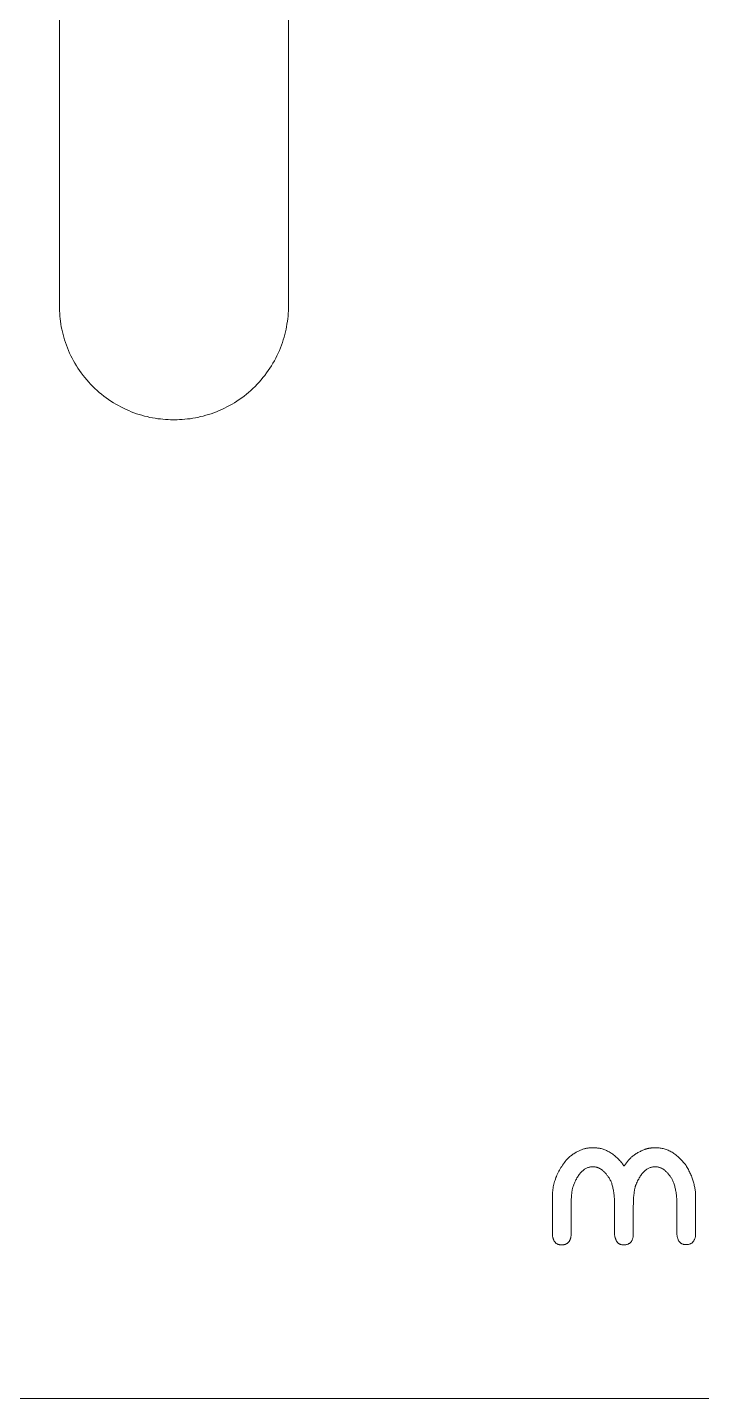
# Model space of a CAD drawing. Header units: metres. Extents: x -2538 to 7610, y -1082 to -498.
# Drawn here: x 7457.6 to 7516.8, y -1081.9 to -961.3 of the extents above; entities that cross this region are included whole.
import ezdxf

# ---------------------------------------------------------------- set-up
doc = ezdxf.new("R2010")
doc.units = ezdxf.units.M
doc.linetypes.add('AUSGEZOGEN', pattern=[0])
doc.layers.add('Standard', color=7, linetype='AUSGEZOGEN', lineweight=25)

msp = doc.modelspace()

# ---------------------------------------------------------------- linework, layer by layer
at = {"layer": 'Standard', "color": 7, "linetype": 'AUSGEZOGEN', "lineweight": 13}
for points in [[(7047.91, -1081.87), (7609.91, -1081.87), (7609.91, -519.87), (7047.91, -519.87), (7047.91, -1081.87)], [(7507.09, -1059.84), (7507.09, -1059.84), (7507.09, -1059.84), (7507.09, -1059.84), (7507.1, -1059.84), (7507.11, -1059.84), (7507.12, -1059.84), (7507.13, -1059.84), (7507.14, -1059.84), (7507.16, -1059.84), (7507.17, -1059.84), (7507.19, -1059.84), (7507.2, -1059.84), (7507.22, -1059.84), (7507.23, -1059.84), (7507.25, -1059.84), (7507.27, -1059.84), (7507.28, -1059.84), (7507.3, -1059.84), (7507.31, -1059.84), (7507.33, -1059.84), (7507.34, -1059.84), (7507.36, -1059.84), (7507.37, -1059.84), (7507.38, -1059.84), (7507.39, -1059.84), (7507.4, -1059.84), (7507.4, -1059.84), (7507.41, -1059.84), (7507.41, -1059.84), (7507.41, -1059.84), (7507.5, -1059.84), (7507.58, -1059.84), (7507.66, -1059.85), (7507.74, -1059.86), (7507.82, -1059.87), (7507.9, -1059.89), (7507.98, -1059.9), (7508.06, -1059.93), (7508.14, -1059.95), (7508.22, -1059.98), (7508.3, -1060.01), (7508.38, -1060.04), (7508.45, -1060.07), (7508.53, -1060.11), (7508.61, -1060.15), (7508.69, -1060.19), (7508.76, -1060.24), (7508.84, -1060.29), (7508.92, -1060.34), (7508.99, -1060.4), (7509.07, -1060.45), (7509.14, -1060.51), (7509.22, -1060.58), (7509.29, -1060.64), (7509.37, -1060.71), (7509.44, -1060.78), (7509.52, -1060.85), (7509.59, -1060.93), (7509.66, -1061.01), (7509.74, -1061.09), (7509.75, -1061.11), (7509.77, -1061.13), (7509.78, -1061.15), (7509.79, -1061.16), (7509.8, -1061.18), (7509.82, -1061.19), (7509.83, -1061.21), (7509.84, -1061.22), (7509.85, -1061.24), (7509.86, -1061.25), (7509.87, -1061.26), (7509.88, -1061.28), (7509.89, -1061.29), (7509.89, -1061.3), (7509.9, -1061.31), (7509.91, -1061.32), (7509.92, -1061.33), (7509.92, -1061.34), (7509.93, -1061.35), (7509.93, -1061.36), (7509.94, -1061.37), (7509.94, -1061.38), (7509.94, -1061.38), (7509.95, -1061.39), (7509.95, -1061.4), (7509.95, -1061.4), (7509.95, -1061.41), (7509.96, -1061.41), (7509.96, -1061.42), (7509.96, -1061.42), (7509.96, -1061.42), (7509.96, -1061.42), (7509.96, -1061.42), (7509.96, -1061.42), (7509.96, -1061.42), (7509.96, -1061.42), (7509.96, -1061.42), (7509.97, -1061.42), (7509.97, -1061.42), (7509.97, -1061.42), (7509.97, -1061.42), (7509.98, -1061.42), (7509.98, -1061.42), (7509.98, -1061.42), (7509.98, -1061.42), (7509.99, -1061.42), (7509.99, -1061.42), (7509.99, -1061.42), (7509.99, -1061.42), (7510, -1061.42), (7510, -1061.42), (7510, -1061.42), (7510, -1061.42), (7510.01, -1061.42), (7510.01, -1061.42), (7510.01, -1061.42), (7510.01, -1061.42), (7510.01, -1061.42), (7510.01, -1061.42), (7510.01, -1061.42), (7510.05, -1061.36), (7510.09, -1061.29), (7510.13, -1061.23), (7510.17, -1061.17), (7510.22, -1061.11), (7510.26, -1061.05), (7510.31, -1060.99), (7510.36, -1060.93), (7510.41, -1060.88), (7510.46, -1060.82), (7510.51, -1060.77), (7510.57, -1060.71), (7510.62, -1060.66), (7510.68, -1060.61), (7510.74, -1060.56), (7510.8, -1060.52), (7510.86, -1060.47), (7510.93, -1060.42), (7510.99, -1060.38), (7511.06, -1060.34), (7511.13, -1060.3), (7511.2, -1060.25), (7511.27, -1060.22), (7511.34, -1060.18), (7511.42, -1060.14), (7511.49, -1060.1), (7511.57, -1060.07), (7511.65, -1060.04), (7511.73, -1060), (7511.82, -1059.97), (7511.84, -1059.96), (7511.86, -1059.96), (7511.89, -1059.95), (7511.91, -1059.94), (7511.93, -1059.93), (7511.96, -1059.92), (7511.98, -1059.92), (7512.01, -1059.91), (7512.03, -1059.9), (7512.06, -1059.9), (7512.08, -1059.89), (7512.1, -1059.89), (7512.13, -1059.88), (7512.15, -1059.87), (7512.18, -1059.87), (7512.2, -1059.87), (7512.23, -1059.86), (7512.25, -1059.86), (7512.28, -1059.85), (7512.3, -1059.85), (7512.33, -1059.85), (7512.35, -1059.85), (7512.38, -1059.84), (7512.4, -1059.84), (7512.43, -1059.84), (7512.45, -1059.84), (7512.48, -1059.84), (7512.5, -1059.84), (7512.53, -1059.84), (7512.55, -1059.84), (7512.56, -1059.84), (7512.56, -1059.84), (7512.56, -1059.84), (7512.57, -1059.84), (7512.58, -1059.84), (7512.59, -1059.84), (7512.6, -1059.84), (7512.61, -1059.84), (7512.62, -1059.84), (7512.64, -1059.84), (7512.65, -1059.84), (7512.67, -1059.84), (7512.69, -1059.84), (7512.7, -1059.84), (7512.72, -1059.84), (7512.73, -1059.84), (7512.75, -1059.84), (7512.77, -1059.84), (7512.78, -1059.84), (7512.8, -1059.84), (7512.81, -1059.84), (7512.82, -1059.84), (7512.84, -1059.84), (7512.85, -1059.84), (7512.86, -1059.84), (7512.87, -1059.84), (7512.87, -1059.84), (7512.88, -1059.84), (7512.88, -1059.84), (7512.88, -1059.84), (7512.97, -1059.84), (7513.06, -1059.84), (7513.15, -1059.85), (7513.24, -1059.86), (7513.33, -1059.88), (7513.42, -1059.9), (7513.51, -1059.92), (7513.6, -1059.94), (7513.69, -1059.97), (7513.77, -1060.01), (7513.86, -1060.04), (7513.95, -1060.08), (7514.03, -1060.12), (7514.12, -1060.17), (7514.2, -1060.22), (7514.29, -1060.27), (7514.37, -1060.33), (7514.45, -1060.39), (7514.54, -1060.45), (7514.62, -1060.52), (7514.7, -1060.59), (7514.78, -1060.66), (7514.87, -1060.74), (7514.95, -1060.82), (7515.03, -1060.9), (7515.11, -1060.99), (7515.19, -1061.08), (7515.27, -1061.17), (7515.35, -1061.27), (7515.43, -1061.37), (7515.48, -1061.46), (7515.53, -1061.56), (7515.59, -1061.65), (7515.64, -1061.74), (7515.68, -1061.84), (7515.73, -1061.93), (7515.77, -1062.02), (7515.82, -1062.12), (7515.86, -1062.21), (7515.9, -1062.3), (7515.93, -1062.4), (7515.97, -1062.49), (7516, -1062.58), (7516.03, -1062.67), (7516.06, -1062.77), (7516.09, -1062.86), (7516.11, -1062.95), (7516.14, -1063.04), (7516.16, -1063.13), (7516.18, -1063.22), (7516.2, -1063.31), (7516.21, -1063.41), (7516.23, -1063.5), (7516.24, -1063.59), (7516.25, -1063.68), (7516.26, -1063.77), (7516.26, -1063.86), (7516.27, -1063.95), (7516.27, -1064.04), (7516.27, -1064.13), (7516.27, -1064.14), (7516.27, -1064.17), (7516.27, -1064.22), (7516.27, -1064.29), (7516.27, -1064.38), (7516.27, -1064.48), (7516.27, -1064.59), (7516.27, -1064.72), (7516.27, -1064.86), (7516.27, -1065), (7516.27, -1065.15), (7516.27, -1065.31), (7516.27, -1065.48), (7516.27, -1065.64), (7516.27, -1065.81), (7516.27, -1065.98), (7516.27, -1066.14), (7516.27, -1066.31), (7516.27, -1066.47), (7516.27, -1066.62), (7516.27, -1066.77), (7516.27, -1066.9), (7516.27, -1067.03), (7516.27, -1067.14), (7516.27, -1067.24), (7516.27, -1067.33), (7516.27, -1067.4), (7516.27, -1067.45), (7516.27, -1067.48), (7516.27, -1067.49), (7516.27, -1067.55), (7516.26, -1067.6), (7516.25, -1067.65), (7516.24, -1067.7), (7516.22, -1067.75), (7516.21, -1067.8), (7516.19, -1067.84), (7516.18, -1067.88), (7516.16, -1067.92), (7516.14, -1067.96), (7516.12, -1068), (7516.09, -1068.03), (7516.07, -1068.07), (7516.04, -1068.1), (7516.02, -1068.13), (7515.99, -1068.16), (7515.96, -1068.18), (7515.93, -1068.2), (7515.89, -1068.23), (7515.86, -1068.25), (7515.82, -1068.26), (7515.78, -1068.28), (7515.74, -1068.29), (7515.7, -1068.31), (7515.66, -1068.32), (7515.62, -1068.32), (7515.57, -1068.33), (7515.52, -1068.34), (7515.47, -1068.34), (7515.43, -1068.34), (7515.38, -1068.34), (7515.34, -1068.34), (7515.29, -1068.33), (7515.25, -1068.32), (7515.21, -1068.32), (7515.17, -1068.31), (7515.14, -1068.29), (7515.1, -1068.28), (7515.07, -1068.26), (7515.03, -1068.25), (7515, -1068.23), (7514.97, -1068.2), (7514.94, -1068.18), (7514.91, -1068.16), (7514.89, -1068.13), (7514.86, -1068.1), (7514.83, -1068.07), (7514.81, -1068.03), (7514.79, -1068), (7514.77, -1067.96), (7514.75, -1067.92), (7514.73, -1067.88), (7514.71, -1067.84), (7514.7, -1067.8), (7514.68, -1067.75), (7514.67, -1067.7), (7514.66, -1067.65), (7514.65, -1067.6), (7514.64, -1067.55), (7514.63, -1067.49), (7514.63, -1067.48), (7514.63, -1067.46), (7514.63, -1067.42), (7514.63, -1067.37), (7514.63, -1067.31), (7514.63, -1067.24), (7514.63, -1067.15), (7514.63, -1067.06), (7514.63, -1066.96), (7514.63, -1066.85), (7514.63, -1066.74), (7514.63, -1066.63), (7514.63, -1066.51), (7514.63, -1066.38), (7514.63, -1066.26), (7514.63, -1066.14), (7514.63, -1066.02), (7514.63, -1065.9), (7514.63, -1065.78), (7514.63, -1065.67), (7514.63, -1065.56), (7514.63, -1065.46), (7514.63, -1065.37), (7514.63, -1065.29), (7514.63, -1065.21), (7514.63, -1065.15), (7514.63, -1065.1), (7514.63, -1065.06), (7514.63, -1065.04), (7514.63, -1065.03), (7514.63, -1064.9), (7514.63, -1064.77), (7514.63, -1064.65), (7514.62, -1064.53), (7514.62, -1064.41), (7514.61, -1064.29), (7514.6, -1064.18), (7514.59, -1064.07), (7514.58, -1063.96), (7514.57, -1063.86), (7514.55, -1063.75), (7514.54, -1063.65), (7514.52, -1063.56), (7514.5, -1063.46), (7514.48, -1063.37), (7514.46, -1063.28), (7514.44, -1063.2), (7514.42, -1063.11), (7514.39, -1063.03), (7514.36, -1062.95), (7514.34, -1062.88), (7514.31, -1062.81), (7514.28, -1062.74), (7514.25, -1062.67), (7514.21, -1062.6), (7514.18, -1062.54), (7514.14, -1062.48), (7514.11, -1062.43), (7514.07, -1062.37), (7514.03, -1062.32), (7513.99, -1062.27), (7513.95, -1062.22), (7513.91, -1062.17), (7513.87, -1062.12), (7513.83, -1062.07), (7513.79, -1062.03), (7513.75, -1061.99), (7513.71, -1061.95), (7513.67, -1061.91), (7513.63, -1061.87), (7513.59, -1061.83), (7513.55, -1061.8), (7513.51, -1061.77), (7513.47, -1061.74), (7513.43, -1061.71), (7513.38, -1061.68), (7513.34, -1061.66), (7513.3, -1061.64), (7513.26, -1061.61), (7513.22, -1061.6), (7513.18, -1061.58), (7513.14, -1061.56), (7513.09, -1061.55), (7513.05, -1061.54), (7513.01, -1061.53), (7512.97, -1061.52), (7512.93, -1061.51), (7512.88, -1061.51), (7512.84, -1061.5), (7512.8, -1061.5), (7512.8, -1061.5), (7512.8, -1061.5), (7512.8, -1061.5), (7512.79, -1061.5), (7512.79, -1061.5), (7512.78, -1061.5), (7512.78, -1061.5), (7512.77, -1061.5), (7512.76, -1061.5), (7512.76, -1061.5), (7512.75, -1061.5), (7512.74, -1061.5), (7512.73, -1061.5), (7512.73, -1061.5), (7512.72, -1061.5), (7512.71, -1061.5), (7512.7, -1061.5), (7512.69, -1061.5), (7512.69, -1061.5), (7512.68, -1061.5), (7512.67, -1061.5), (7512.66, -1061.5), (7512.66, -1061.5), (7512.65, -1061.5), (7512.65, -1061.5), (7512.64, -1061.5), (7512.64, -1061.5), (7512.64, -1061.5), (7512.64, -1061.5), (7512.64, -1061.5), (7512.57, -1061.51), (7512.51, -1061.51), (7512.45, -1061.52), (7512.39, -1061.53), (7512.33, -1061.55), (7512.27, -1061.57), (7512.21, -1061.59), (7512.15, -1061.61), (7512.1, -1061.64), (7512.04, -1061.67), (7511.98, -1061.71), (7511.93, -1061.75), (7511.87, -1061.79), (7511.82, -1061.84), (7511.77, -1061.89), (7511.72, -1061.94), (7511.66, -1062), (7511.61, -1062.06), (7511.56, -1062.12), (7511.51, -1062.18), (7511.46, -1062.25), (7511.41, -1062.33), (7511.37, -1062.4), (7511.32, -1062.48), (7511.27, -1062.57), (7511.23, -1062.65), (7511.18, -1062.74), (7511.14, -1062.84), (7511.09, -1062.93), (7511.05, -1063.04), (7511.03, -1063.07), (7511.02, -1063.11), (7511, -1063.15), (7510.99, -1063.19), (7510.97, -1063.24), (7510.96, -1063.28), (7510.95, -1063.33), (7510.94, -1063.38), (7510.92, -1063.43), (7510.91, -1063.49), (7510.9, -1063.54), (7510.89, -1063.6), (7510.88, -1063.66), (7510.87, -1063.73), (7510.87, -1063.79), (7510.86, -1063.86), (7510.85, -1063.93), (7510.84, -1064), (7510.84, -1064.07), (7510.83, -1064.14), (7510.83, -1064.22), (7510.82, -1064.3), (7510.82, -1064.38), (7510.81, -1064.46), (7510.81, -1064.55), (7510.81, -1064.64), (7510.81, -1064.72), (7510.81, -1064.82), (7510.8, -1064.91), (7510.8, -1065), (7510.8, -1065.01), (7510.8, -1065.04), (7510.8, -1065.07), (7510.8, -1065.13), (7510.8, -1065.19), (7510.8, -1065.27), (7510.8, -1065.35), (7510.8, -1065.45), (7510.8, -1065.55), (7510.8, -1065.66), (7510.8, -1065.77), (7510.8, -1065.89), (7510.8, -1066.01), (7510.8, -1066.14), (7510.8, -1066.26), (7510.8, -1066.39), (7510.8, -1066.51), (7510.8, -1066.63), (7510.8, -1066.75), (7510.8, -1066.87), (7510.8, -1066.98), (7510.8, -1067.08), (7510.8, -1067.17), (7510.8, -1067.26), (7510.8, -1067.33), (7510.8, -1067.4), (7510.8, -1067.45), (7510.8, -1067.49), (7510.8, -1067.51), (7510.8, -1067.52), (7510.8, -1067.58), (7510.79, -1067.63), (7510.78, -1067.68), (7510.77, -1067.73), (7510.76, -1067.78), (7510.74, -1067.82), (7510.73, -1067.87), (7510.71, -1067.91), (7510.69, -1067.95), (7510.67, -1067.99), (7510.65, -1068.03), (7510.63, -1068.06), (7510.6, -1068.09), (7510.58, -1068.13), (7510.55, -1068.16), (7510.52, -1068.18), (7510.49, -1068.21), (7510.46, -1068.23), (7510.42, -1068.25), (7510.39, -1068.27), (7510.35, -1068.29), (7510.31, -1068.31), (7510.27, -1068.32), (7510.23, -1068.33), (7510.19, -1068.34), (7510.15, -1068.35), (7510.1, -1068.36), (7510.05, -1068.36), (7510.01, -1068.37), (7509.96, -1068.37), (7509.91, -1068.37), (7509.87, -1068.36), (7509.83, -1068.36), (7509.78, -1068.35), (7509.74, -1068.34), (7509.71, -1068.33), (7509.67, -1068.32), (7509.63, -1068.31), (7509.6, -1068.29), (7509.56, -1068.27), (7509.53, -1068.25), (7509.5, -1068.23), (7509.47, -1068.21), (7509.44, -1068.18), (7509.42, -1068.16), (7509.39, -1068.13), (7509.37, -1068.09), (7509.34, -1068.06), (7509.32, -1068.03), (7509.3, -1067.99), (7509.28, -1067.95), (7509.26, -1067.91), (7509.25, -1067.87), (7509.23, -1067.82), (7509.22, -1067.78), (7509.2, -1067.73), (7509.19, -1067.68), (7509.18, -1067.63), (7509.17, -1067.58), (7509.16, -1067.52), (7509.16, -1067.51), (7509.16, -1067.49), (7509.16, -1067.45), (7509.16, -1067.4), (7509.16, -1067.34), (7509.16, -1067.26), (7509.16, -1067.18), (7509.16, -1067.08), (7509.16, -1066.98), (7509.16, -1066.87), (7509.16, -1066.76), (7509.16, -1066.64), (7509.16, -1066.52), (7509.16, -1066.4), (7509.16, -1066.28), (7509.16, -1066.15), (7509.16, -1066.03), (7509.16, -1065.91), (7509.16, -1065.79), (7509.16, -1065.68), (7509.16, -1065.57), (7509.16, -1065.47), (7509.16, -1065.37), (7509.16, -1065.29), (7509.16, -1065.22), (7509.16, -1065.15), (7509.16, -1065.1), (7509.16, -1065.06), (7509.16, -1065.04), (7509.16, -1065.03), (7509.16, -1064.9), (7509.16, -1064.77), (7509.16, -1064.65), (7509.15, -1064.53), (7509.15, -1064.41), (7509.14, -1064.29), (7509.13, -1064.18), (7509.12, -1064.07), (7509.11, -1063.96), (7509.1, -1063.86), (7509.08, -1063.75), (7509.07, -1063.65), (7509.05, -1063.56), (7509.03, -1063.46), (7509.01, -1063.37), (7508.99, -1063.28), (7508.97, -1063.2), (7508.95, -1063.11), (7508.92, -1063.03), (7508.9, -1062.95), (7508.87, -1062.88), (7508.84, -1062.81), (7508.81, -1062.74), (7508.78, -1062.67), (7508.75, -1062.6), (7508.71, -1062.54), (7508.68, -1062.48), (7508.64, -1062.43), (7508.6, -1062.37), (7508.56, -1062.32), (7508.52, -1062.27), (7508.48, -1062.22), (7508.44, -1062.17), (7508.4, -1062.12), (7508.36, -1062.07), (7508.32, -1062.03), (7508.28, -1061.99), (7508.24, -1061.95), (7508.2, -1061.91), (7508.16, -1061.87), (7508.12, -1061.83), (7508.08, -1061.8), (7508.04, -1061.77), (7508, -1061.74), (7507.96, -1061.71), (7507.92, -1061.68), (7507.87, -1061.66), (7507.83, -1061.64), (7507.79, -1061.61), (7507.75, -1061.6), (7507.71, -1061.58), (7507.67, -1061.56), (7507.63, -1061.55), (7507.58, -1061.54), (7507.54, -1061.53), (7507.5, -1061.52), (7507.46, -1061.51), (7507.42, -1061.51), (7507.37, -1061.5), (7507.33, -1061.5), (7507.33, -1061.5), (7507.33, -1061.5), (7507.33, -1061.5), (7507.32, -1061.5), (7507.32, -1061.5), (7507.31, -1061.5), (7507.31, -1061.5), (7507.3, -1061.5), (7507.3, -1061.5), (7507.29, -1061.5), (7507.28, -1061.5), (7507.27, -1061.5), (7507.27, -1061.5), (7507.26, -1061.5), (7507.25, -1061.5), (7507.24, -1061.5), (7507.23, -1061.5), (7507.23, -1061.5), (7507.22, -1061.5), (7507.21, -1061.5), (7507.2, -1061.5), (7507.2, -1061.5), (7507.19, -1061.5), (7507.18, -1061.5), (7507.18, -1061.5), (7507.18, -1061.5), (7507.17, -1061.5), (7507.17, -1061.5), (7507.17, -1061.5), (7507.17, -1061.5), (7507.1, -1061.51), (7507.04, -1061.51), (7506.98, -1061.52), (7506.92, -1061.53), (7506.86, -1061.55), (7506.8, -1061.57), (7506.74, -1061.59), (7506.69, -1061.61), (7506.63, -1061.64), (7506.57, -1061.67), (7506.52, -1061.71), (7506.46, -1061.75), (7506.41, -1061.79), (7506.35, -1061.84), (7506.3, -1061.89), (7506.25, -1061.94), (7506.19, -1062), (7506.14, -1062.06), (7506.09, -1062.12), (7506.04, -1062.18), (7505.99, -1062.25), (7505.95, -1062.33), (7505.9, -1062.4), (7505.85, -1062.48), (7505.8, -1062.57), (7505.76, -1062.65), (7505.71, -1062.74), (7505.67, -1062.84), (7505.62, -1062.93), (7505.58, -1063.04), (7505.57, -1063.07), (7505.55, -1063.11), (7505.53, -1063.15), (7505.52, -1063.19), (7505.51, -1063.24), (7505.49, -1063.28), (7505.48, -1063.33), (7505.47, -1063.38), (7505.46, -1063.43), (7505.44, -1063.49), (7505.43, -1063.54), (7505.42, -1063.6), (7505.41, -1063.66), (7505.41, -1063.73), (7505.4, -1063.79), (7505.39, -1063.86), (7505.38, -1063.93), (7505.37, -1064), (7505.37, -1064.07), (7505.36, -1064.14), (7505.36, -1064.22), (7505.35, -1064.3), (7505.35, -1064.38), (7505.35, -1064.46), (7505.34, -1064.55), (7505.34, -1064.64), (7505.34, -1064.72), (7505.34, -1064.82), (7505.34, -1064.91), (7505.34, -1065), (7505.34, -1065.01), (7505.34, -1065.04), (7505.34, -1065.07), (7505.34, -1065.13), (7505.34, -1065.19), (7505.34, -1065.27), (7505.34, -1065.35), (7505.34, -1065.45), (7505.34, -1065.55), (7505.34, -1065.66), (7505.34, -1065.77), (7505.34, -1065.89), (7505.34, -1066.01), (7505.34, -1066.14), (7505.34, -1066.26), (7505.34, -1066.39), (7505.34, -1066.51), (7505.34, -1066.63), (7505.34, -1066.75), (7505.34, -1066.87), (7505.34, -1066.98), (7505.34, -1067.08), (7505.34, -1067.17), (7505.34, -1067.26), (7505.34, -1067.33), (7505.34, -1067.4), (7505.34, -1067.45), (7505.34, -1067.49), (7505.34, -1067.51), (7505.34, -1067.52), (7505.33, -1067.58), (7505.32, -1067.63), (7505.31, -1067.68), (7505.3, -1067.73), (7505.29, -1067.78), (7505.27, -1067.82), (7505.26, -1067.87), (7505.24, -1067.91), (7505.22, -1067.95), (7505.2, -1067.99), (7505.18, -1068.03), (7505.16, -1068.06), (7505.13, -1068.09), (7505.11, -1068.13), (7505.08, -1068.16), (7505.05, -1068.18), (7505.02, -1068.21), (7504.99, -1068.23), (7504.95, -1068.25), (7504.92, -1068.27), (7504.88, -1068.29), (7504.84, -1068.31), (7504.81, -1068.32), (7504.76, -1068.33), (7504.72, -1068.34), (7504.68, -1068.35), (7504.63, -1068.36), (7504.59, -1068.36), (7504.54, -1068.37), (7504.49, -1068.37), (7504.44, -1068.37), (7504.4, -1068.36), (7504.36, -1068.36), (7504.32, -1068.35), (7504.28, -1068.34), (7504.24, -1068.33), (7504.2, -1068.32), (7504.16, -1068.31), (7504.13, -1068.29), (7504.1, -1068.27), (7504.06, -1068.25), (7504.03, -1068.23), (7504, -1068.21), (7503.97, -1068.18), (7503.95, -1068.16), (7503.92, -1068.13), (7503.9, -1068.09), (7503.87, -1068.06), (7503.85, -1068.03), (7503.83, -1067.99), (7503.81, -1067.95), (7503.79, -1067.91), (7503.78, -1067.87), (7503.76, -1067.82), (7503.75, -1067.78), (7503.73, -1067.73), (7503.72, -1067.68), (7503.71, -1067.63), (7503.7, -1067.58), (7503.69, -1067.52), (7503.69, -1067.51), (7503.69, -1067.48), (7503.69, -1067.42), (7503.69, -1067.35), (7503.69, -1067.27), (7503.69, -1067.16), (7503.69, -1067.05), (7503.69, -1066.92), (7503.69, -1066.78), (7503.69, -1066.63), (7503.69, -1066.48), (7503.69, -1066.32), (7503.69, -1066.15), (7503.69, -1065.98), (7503.69, -1065.81), (7503.69, -1065.64), (7503.69, -1065.47), (7503.69, -1065.3), (7503.69, -1065.14), (7503.69, -1064.99), (7503.69, -1064.84), (7503.69, -1064.7), (7503.69, -1064.57), (7503.69, -1064.46), (7503.69, -1064.35), (7503.69, -1064.27), (7503.69, -1064.2), (7503.69, -1064.15), (7503.69, -1064.11), (7503.69, -1064.1), (7503.7, -1063.98), (7503.7, -1063.86), (7503.71, -1063.74), (7503.72, -1063.62), (7503.73, -1063.5), (7503.75, -1063.38), (7503.77, -1063.26), (7503.79, -1063.15), (7503.82, -1063.03), (7503.85, -1062.91), (7503.88, -1062.8), (7503.92, -1062.68), (7503.96, -1062.57), (7504, -1062.45), (7504.04, -1062.34), (7504.09, -1062.23), (7504.14, -1062.12), (7504.2, -1062), (7504.25, -1061.89), (7504.31, -1061.78), (7504.38, -1061.67), (7504.44, -1061.56), (7504.51, -1061.46), (7504.59, -1061.35), (7504.66, -1061.24), (7504.74, -1061.13), (7504.82, -1061.03), (7504.91, -1060.92), (7505, -1060.82), (7505.09, -1060.71), (7505.16, -1060.65), (7505.23, -1060.6), (7505.3, -1060.54), (7505.36, -1060.49), (7505.43, -1060.44), (7505.5, -1060.4), (7505.57, -1060.35), (7505.64, -1060.31), (7505.71, -1060.26), (7505.77, -1060.22), (7505.84, -1060.19), (7505.91, -1060.15), (7505.97, -1060.12), (7506.04, -1060.08), (7506.11, -1060.05), (7506.17, -1060.03), (7506.24, -1060), (7506.31, -1059.98), (7506.37, -1059.95), (7506.44, -1059.93), (7506.5, -1059.91), (7506.57, -1059.9), (7506.63, -1059.88), (7506.7, -1059.87), (7506.76, -1059.86), (7506.83, -1059.85), (7506.89, -1059.84), (7506.96, -1059.84), (7507.02, -1059.84), (7507.09, -1059.84)]]:
    msp.add_lwpolyline(points, close=True, dxfattribs=at)
msp.add_lwpolyline([(7460.37, -898.71), (7460.37, -985.82), (7460.38, -986.04), (7460.38, -986.26), (7460.4, -986.49), (7460.41, -986.72), (7460.44, -986.94), (7460.47, -987.17), (7460.5, -987.41), (7460.54, -987.64), (7460.59, -987.87), (7460.64, -988.1), (7460.7, -988.34), (7460.76, -988.57), (7460.83, -988.8), (7460.91, -989.04), (7460.99, -989.27), (7461.08, -989.5), (7461.17, -989.73), (7461.27, -989.96), (7461.38, -990.19), (7461.49, -990.41), (7461.61, -990.63), (7461.73, -990.86), (7461.87, -991.07), (7462, -991.29), (7462.15, -991.5), (7462.3, -991.71), (7462.45, -991.92), (7462.61, -992.12), (7462.78, -992.32), (7462.95, -992.51), (7463.12, -992.7), (7463.3, -992.89), (7463.49, -993.07), (7463.68, -993.25), (7463.87, -993.42), (7464.07, -993.58), (7464.27, -993.74), (7464.48, -993.9), (7464.69, -994.04), (7464.9, -994.19), (7465.12, -994.33), (7465.34, -994.46), (7465.56, -994.58), (7465.78, -994.7), (7466.01, -994.81), (7466.23, -994.92), (7466.46, -995.02), (7466.69, -995.12), (7466.92, -995.2), (7467.16, -995.29), (7467.39, -995.36), (7467.62, -995.43), (7467.86, -995.5), (7468.09, -995.55), (7468.32, -995.61), (7468.55, -995.65), (7468.79, -995.69), (7469.02, -995.73), (7469.25, -995.75), (7469.47, -995.78), (7469.7, -995.8), (7469.93, -995.81), (7470.15, -995.82), (7470.37, -995.82), (7470.5, -995.82), (7470.72, -995.82), (7470.94, -995.81), (7471.17, -995.8), (7471.4, -995.78), (7471.63, -995.75), (7471.86, -995.73), (7472.09, -995.69), (7472.32, -995.65), (7472.55, -995.61), (7472.78, -995.55), (7473.02, -995.5), (7473.25, -995.43), (7473.48, -995.36), (7473.72, -995.29), (7473.95, -995.2), (7474.18, -995.12), (7474.41, -995.02), (7474.64, -994.92), (7474.87, -994.81), (7475.09, -994.7), (7475.31, -994.58), (7475.54, -994.46), (7475.75, -994.33), (7475.97, -994.19), (7476.18, -994.04), (7476.39, -993.9), (7476.6, -993.74), (7476.8, -993.58), (7477, -993.42), (7477.19, -993.25), (7477.38, -993.07), (7477.57, -992.89), (7477.75, -992.7), (7477.93, -992.51), (7478.1, -992.32), (7478.26, -992.12), (7478.42, -991.92), (7478.58, -991.71), (7478.73, -991.5), (7478.87, -991.29), (7479.01, -991.07), (7479.14, -990.86), (7479.26, -990.63), (7479.38, -990.41), (7479.49, -990.19), (7479.6, -989.96), (7479.7, -989.73), (7479.8, -989.5), (7479.88, -989.27), (7479.97, -989.04), (7480.04, -988.8), (7480.11, -988.57), (7480.18, -988.34), (7480.23, -988.1), (7480.29, -987.87), (7480.33, -987.64), (7480.37, -987.41), (7480.41, -987.17), (7480.43, -986.94), (7480.46, -986.72), (7480.48, -986.49), (7480.49, -986.26), (7480.5, -986.04), (7480.5, -985.82), (7480.5, -985.82), (7480.5, -898.71)], dxfattribs=at)

doc.saveas('drawing.dxf')
